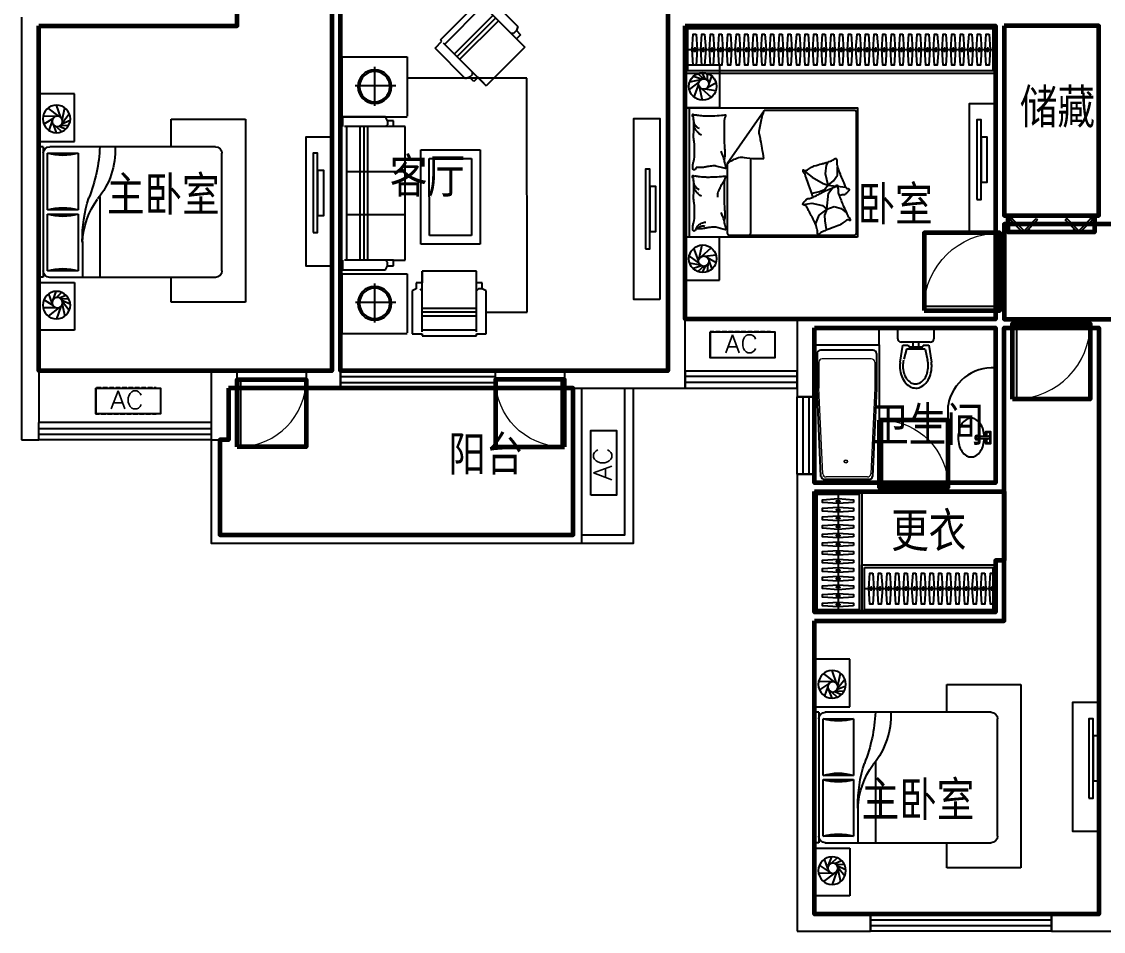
# Model space of a CAD drawing. Extents: x 4718159 to 4750259, y -1162956 to -1143856.
# Drawn here: x 4718159 to 4730712, y -1162956 to -1152406 of the extents above; entities that cross this region are included whole.
import ezdxf

# ---------------------------------------------------------------- set-up
doc = ezdxf.new("R2010")
doc.units = 0
doc.header["$MEASUREMENT"] = 0
doc.linetypes.add('DASH', pattern=[0.35, 0.25, -0.1])
doc.layers.get('0').update_dxf_attribs({"linetype": 'CONTINUOUS'})
for name, color, linetype in [('0-栏杆', 165, 'CONTINUOUS'), ('BALCONY', 153, 'CONTINUOUS'), ('BATH', 8, 'CONTINUOUS'), ('F', 8, 'CONTINUOUS'), ('FUR', 8, 'CONTINUOUS'), ('K_EQUIPMENT', 89, 'CONTINUOUS'), ('text', 75, 'CONTINUOUS'), ('TOTHER', 145, 'CONTINUOUS'), ('WALL', 2, 'CONTINUOUS'), ('wc', 8, 'CONTINUOUS'), ('WINDOW', 4, 'CONTINUOUS'), ('家具', 8, 'CONTINUOUS')]:
    doc.layers.add(name, color=color, linetype=linetype)
doc.layers.add('area', color=6, linetype='CONTINUOUS', plot=False)
for name, color, linetype, lineweight in [('GT_储藏间', 50, 'CONTINUOUS', 60), ('GT_卧室', 1, 'CONTINUOUS', 60), ('GT_卫生间', 5, 'CONTINUOUS', 60), ('GT_客厅', 2, 'CONTINUOUS', 60), ('GT_衣帽间', 85, 'CONTINUOUS', 60), ('GT_过道', 30, 'CONTINUOUS', 60), ('GT_门', 245, 'CONTINUOUS', 60), ('GT_阳台', 6, 'CONTINUOUS', 60)]:
    doc.layers.add(name, color=color, linetype=linetype, lineweight=lineweight)
doc.layers.get('area').off()
doc.styles.add('HZ', font='txt', dxfattribs={"bigfont": 'hztxt'})
doc.styles.add('黑体', font='simhei.ttf')

# ---------------------------------------------------------------- blocks, each defined once
blk = doc.blocks.new('A$C451C0F04')
at = {"layer": 'F'}
for p, q in [((462, 3942, 0), (108, 3588, 0)), ((542, 3862, 0), (462, 3942, 0)), ((526, 3846, 0), (124, 3444, 0)), ((956, 3384, 0), (510, 3830, 0)), ((558, 3878, 0), (542, 3862, 0)), ((1004, 3432, 0), (558, 3878, 0)), ((333, 3653, 0), (779, 3207, 0)), ((365, 3685, 0), (811, 3239, 0)), ((397, 3717, 0), (843, 3271, 0)), ((124, 3540, 0), (75, 3492, 0)), ((108, 3588, 0), (124, 3540, 0)), ((124, 3540, 0), (156, 3508, 0)), ((124, 3444, 0), (27, 3347, 0)), ((75, 3492, 0), (124, 3444, 0)), ((156, 3508, 0), (188, 3508, 0)), ((972, 3400, 0), (473, 2901, 0)), ((988, 3416, 0), (1004, 3432, 0)), ((1068, 3335, 0), (988, 3416, 0)), ((27, 3347, 0), (473, 2901, 0)), ((714, 2982, 0), (1068, 3335, 0)), ((2145, 3234, 0), (1391, 3234, 0)), ((1391, 3234, 0), (1391, 2546, 0)), ((2145, 2535, 0), (2145, 3234, 0)), ((634, 3030, 0), (634, 3062, 0)), ((666, 2998, 0), (634, 3030, 0)), ((1768, 2669, 0), (1768, 3121, 0)), ((0, 273, 0), (1, 2989, 0)), ((1, 2989, 0), (1391, 2988, 0)), ((473, 2901, 0), (569, 2998, 0)), ((569, 2998, 0), (618, 2949, 0)), ((618, 2949, 0), (666, 2998, 0)), ((666, 2998, 0), (714, 2982, 0)), ((1522, 2900, 0), (1993, 2900, 0)), ((1391, 2535, 0), (2145, 2535, 0)), ((1619, 2494, 0), (1642, 2540, 0)), ((1642, 2540, 0), (2142, 2539, 0)), ((2142, 2539, 0), (2142, 2426, 0)), ((1414, 2426, 0), (1551, 2426, 0)), ((1414, 879, 0), (1414, 2426, 0)), ((1551, 2494, 0), (1619, 2494, 0)), ((1551, 2426, 0), (1551, 2494, 0)), ((1551, 2426, 0), (1642, 2426, 0)), ((1619, 2494, 0), (1619, 2449, 0)), ((1619, 2449, 0), (1642, 2426, 0)), ((1642, 2426, 0), (2120, 2426, 0)), ((1846, 879, 0), (1847, 2426, 0)), ((1892, 879, 0), (1892, 2426, 0)), ((1937, 879, 0), (1938, 2426, 0)), ((2097, 2426, 0), (2097, 879, 0)), ((2142, 2426, 0), (2165, 2426, 0)), ((2165, 2426, 0), (2165, 879, 0)), ((546, 2157, 0), (545, 1064, 0)), ((1234, 2157, 0), (546, 2157, 0)), ((1233, 1064, 0), (1234, 2157, 0)), ((1134, 2057, 0), (646, 2057, 0)), ((646, 2057, 0), (646, 1164, 0)), ((1133, 1164, 0), (1134, 2057, 0)), ((1414, 1903, 0), (2097, 1902, 0)), ((1414, 1402, 0), (2097, 1402, 0)), ((646, 1164, 0), (1133, 1164, 0)), ((545, 1064, 0), (1233, 1064, 0)), ((1551, 879, 0), (1414, 879, 0)), ((1551, 811, 0), (1551, 879, 0)), ((1551, 879, 0), (1642, 879, 0)), ((1619, 856, 0), (1642, 879, 0)), ((1642, 879, 0), (2119, 879, 0)), ((1619, 811, 0), (1551, 811, 0)), ((1619, 811, 0), (1619, 856, 0)), ((1642, 765, 0), (1619, 811, 0)), ((2142, 765, 0), (1642, 765, 0)), ((2142, 879, 0), (2142, 765, 0)), ((2165, 879, 0), (2142, 879, 0)), ((588, 751, 0), (1218, 751, 0)), ((588, 614, 0), (588, 751, 0)), ((1218, 751, 0), (1218, 614, 0)), ((1218, 46, 0), (1218, 751, 0)), ((2144, 721, 0), (1391, 721, 0)), ((1391, 721, 0), (1391, 33, 0)), ((2144, 23, 0), (2144, 721, 0)), ((474, 523, 0), (519, 546, 0)), ((474, 23, 0), (474, 523, 0)), ((519, 614, 0), (588, 614, 0)), ((519, 546, 0), (519, 614, 0)), ((519, 546, 0), (565, 546, 0)), ((565, 546, 0), (588, 523, 0)), ((587, 46, 0), (588, 614, 0)), ((1218, 614, 0), (1286, 614, 0)), ((1243, 546, 0), (1220, 523, 0)), ((1286, 614, 0), (1286, 546, 0)), ((1286, 546, 0), (1332, 523, 0)), ((1332, 523, 0), (1332, 23, 0)), ((1767, 156, 0), (1768, 608, 0)), ((1521, 388, 0), (1992, 388, 0)), ((474, 273, 0), (0, 273, 0)), ((588, 319, 0), (1218, 319, 0)), ((588, 273, 0), (1218, 273, 0)), ((588, 228, 0), (1218, 228, 0)), ((587, 23, 0), (474, 23, 0)), ((587, 0, 0), (587, 23, 0)), ((1218, 0, 0), (587, 0, 0)), ((1218, 68, 0), (587, 68, 0)), ((1218, 23, 0), (1218, 0, 0)), ((1332, 23, 0), (1218, 23, 0)), ((1391, 23, 0), (2144, 23, 0))]:
    blk.add_line(p, q, dxfattribs=at)
for centre, radius in [((1768, 2890, 0), 196), ((1768, 2890, 0), 176), ((1768, 377, 0), 196), ((1768, 377, 0), 176)]:
    blk.add_circle(centre, radius, dxfattribs=at)
blk = doc.blocks.new('*U35')
blk.add_line((-970, -275), (520, -275))
for points in [[(-1000, 0), (550, 0), (550, -550), (-1000, -550)], [(-970, -30), (520, -30), (520, -520), (-970, -520)]]:
    blk.add_lwpolyline(points, close=True)
at = {"elevation": 0}
for points in [[(-874, -95), (-862, -275), (-874, -455), (-906, -455), (-918, -275), (-906, -95)], [(-774, -95), (-762, -275), (-774, -455), (-806, -455), (-818, -275), (-806, -95)], [(-674, -95), (-662, -275), (-674, -455), (-706, -455), (-718, -275), (-706, -95)], [(-574, -95), (-562, -275), (-574, -455), (-606, -455), (-618, -275), (-606, -95)], [(-474, -95), (-462, -275), (-474, -455), (-506, -455), (-518, -275), (-506, -95)], [(-374, -95), (-362, -275), (-374, -455), (-406, -455), (-418, -275), (-406, -95)], [(-274, -95), (-262, -275), (-274, -455), (-306, -455), (-318, -275), (-306, -95)], [(-174, -95), (-162, -275), (-174, -455), (-206, -455), (-218, -275), (-206, -95)], [(-74, -95), (-62, -275), (-74, -455), (-106, -455), (-118, -275), (-106, -95)], [(26, -95), (38, -275), (26, -455), (-6, -455), (-18, -275), (-6, -95)], [(126, -95), (138, -275), (126, -455), (94, -455), (82, -275), (94, -95)], [(226, -95), (238, -275), (226, -455), (194, -455), (182, -275), (194, -95)], [(326, -95), (338, -275), (326, -455), (294, -455), (282, -275), (294, -95)], [(426, -95), (438, -275), (426, -455), (394, -455), (382, -275), (394, -95)], [(526, -95), (538, -275), (526, -455), (494, -455), (482, -275), (494, -95)]]:
    blk.add_lwpolyline(points, close=True, dxfattribs=at)
at = {"ltscale": 15, "elevation": 0}
for points in [[(-894, -255), (-886, -255), (-886, -295), (-894, -295)], [(-794, -255), (-786, -255), (-786, -295), (-794, -295)], [(-694, -255), (-686, -255), (-686, -295), (-694, -295)], [(-594, -255), (-586, -255), (-586, -295), (-594, -295)], [(-494, -255), (-486, -255), (-486, -295), (-494, -295)], [(-394, -255), (-386, -255), (-386, -295), (-394, -295)], [(-294, -255), (-286, -255), (-286, -295), (-294, -295)], [(-194, -255), (-186, -255), (-186, -295), (-194, -295)], [(-94, -255), (-86, -255), (-86, -295), (-94, -295)], [(6, -255), (14, -255), (14, -295), (6, -295)], [(106, -255), (114, -255), (114, -295), (106, -295)], [(206, -255), (214, -255), (214, -295), (206, -295)], [(306, -255), (314, -255), (314, -295), (306, -295)], [(406, -255), (414, -255), (414, -295), (406, -295)], [(506, -255), (514, -255), (514, -295), (506, -295)]]:
    blk.add_lwpolyline(points, close=True, dxfattribs=at)
blk = doc.blocks.new('*U29')
blk.add_line((-970, -275), (370, -275))
for points in [[(-1000, 0), (400, 0), (400, -550), (-1000, -550)], [(-970, -30), (370, -30), (370, -520), (-970, -520)]]:
    blk.add_lwpolyline(points, close=True)
at = {"elevation": 0}
for points in [[(-874, -95), (-862, -275), (-874, -455), (-906, -455), (-918, -275), (-906, -95)], [(-774, -95), (-762, -275), (-774, -455), (-806, -455), (-818, -275), (-806, -95)], [(-674, -95), (-662, -275), (-674, -455), (-706, -455), (-718, -275), (-706, -95)], [(-574, -95), (-562, -275), (-574, -455), (-606, -455), (-618, -275), (-606, -95)], [(-474, -95), (-462, -275), (-474, -455), (-506, -455), (-518, -275), (-506, -95)], [(-374, -95), (-362, -275), (-374, -455), (-406, -455), (-418, -275), (-406, -95)], [(-274, -95), (-262, -275), (-274, -455), (-306, -455), (-318, -275), (-306, -95)], [(-174, -95), (-162, -275), (-174, -455), (-206, -455), (-218, -275), (-206, -95)], [(-74, -95), (-62, -275), (-74, -455), (-106, -455), (-118, -275), (-106, -95)], [(26, -95), (38, -275), (26, -455), (-6, -455), (-18, -275), (-6, -95)], [(126, -95), (138, -275), (126, -455), (94, -455), (82, -275), (94, -95)], [(226, -95), (238, -275), (226, -455), (194, -455), (182, -275), (194, -95)], [(326, -95), (338, -275), (326, -455), (294, -455), (282, -275), (294, -95)]]:
    blk.add_lwpolyline(points, close=True, dxfattribs=at)
at = {"ltscale": 15, "elevation": 0}
for points in [[(-894, -255), (-886, -255), (-886, -295), (-894, -295)], [(-794, -255), (-786, -255), (-786, -295), (-794, -295)], [(-694, -255), (-686, -255), (-686, -295), (-694, -295)], [(-594, -255), (-586, -255), (-586, -295), (-594, -295)], [(-494, -255), (-486, -255), (-486, -295), (-494, -295)], [(-394, -255), (-386, -255), (-386, -295), (-394, -295)], [(-294, -255), (-286, -255), (-286, -295), (-294, -295)], [(-194, -255), (-186, -255), (-186, -295), (-194, -295)], [(-94, -255), (-86, -255), (-86, -295), (-94, -295)], [(6, -255), (14, -255), (14, -295), (6, -295)], [(106, -255), (114, -255), (114, -295), (106, -295)], [(206, -255), (214, -255), (214, -295), (206, -295)], [(306, -255), (314, -255), (314, -295), (306, -295)]]:
    blk.add_lwpolyline(points, close=True, dxfattribs=at)
blk = doc.blocks.new('A$C0A1D271E')
at = {"layer": '家具', "color": 252}
for p, q in [((56, 202), (27, 398)), ((389, 400), (359, 202)), ((100, 250), (71, 377)), ((316, 250), (348, 364)), ((0, 0), (0, 128)), ((40, 168), (378, 168)), ((123, 202), (56, 202)), ((100, 250), (316, 250)), ((128, 220), (123, 202)), ((290, 220), (128, 220)), ((175, 168), (175, 220)), ((242, 168), (242, 220)), ((297, 202), (290, 220)), ((359, 202), (297, 202)), ((418, 128), (418, 0)), ((418, 0), (0, 0))]:
    blk.add_line(p, q, dxfattribs=at)
for centre, radius, start, end in [((241, 507), 201, 119.5446, 143.8717), ((241, 497), 164, 120.5452, 144.9339), ((208, 565), 135, 89.7075, 119.5446), ((211, 547), 105, 90, 120.5452), ((208, 565), 135, 59.8705, 89.7075), ((211, 547), 105, 59.4548, 90), ((181, 497), 164, 35.0661, 59.4548), ((175, 508), 201, 35.5434, 59.8705), ((375, 444), 352, 163.0538, 179.7075), ((293, 469), 266, 143.8717, 163.0538), ((362, 443), 298, 163.7883, 180), ((287, 464), 221, 144.9339, 163.7883), ((134, 464), 221, 16.2117, 35.0661), ((123, 470), 266, 16.3613, 35.5434), ((60, 443), 298, 0, 16.2117), ((40, 446), 352, 359.7075, 16.3613), ((375, 444), 352, 179.7075, 187.4876), ((362, 443), 298, 180, 192.7964), ((60, 443), 298, 347.2036, 0), ((40, 446), 352, 352.2311, 359.7075), ((40, 128), 40, 90, 180), ((378, 128), 40, 0, 90)]:
    blk.add_arc(centre, radius, start, end, dxfattribs=at)
blk = doc.blocks.new('A$C6BB233E2')
at = {"layer": 'TOTHER', "color": 252}
blk.add_lwpolyline([(237, 323), (295, 323), (295, 378), (154, 378), (154, 323), (213, 323)], dxfattribs=at)
blk.add_lwpolyline([(237, 304, -0.059092), (314, 292, -0.080492), (384, 259, -0.107066), (434, 207, -0.138385), (450, 152, -0.138385), (434, 97, -0.107066), (384, 45, -0.080492), (314, 12, -0.068315), (225, 0, -0.068315), (136, 12, -0.080492), (66, 45, -0.107066), (15, 97, -0.138385), (0, 152, -0.138385), (15, 207, -0.107066), (66, 259, -0.080492), (136, 292, -0.059092), (213, 304, -0.059092)], format="xyb", dxfattribs=at)
blk.add_lwpolyline([(237, 356), (237, 265, -0.075451), (236, 259, -0.085787), (234, 254, -0.106069), (229, 250, -0.126813), (225, 249, -0.126813), (220, 250, -0.106069), (216, 254, -0.085787), (214, 259, -0.075451), (213, 265), (213, 356, -0.075451), (214, 363, -0.085787), (216, 368, -0.106069), (220, 371, -0.126813), (225, 373, -0.126813), (229, 371, -0.106069), (234, 368, -0.085787), (236, 363, -0.075451)], format="xyb", close=True, dxfattribs=at)
for centre, radius in [((187, 351), 21.7), ((263, 351), 21.7), ((225, 220), 23.7), ((225, 220), 16)]:
    blk.add_circle(centre, radius, dxfattribs=at)
blk = doc.blocks.new('A$C79890BC7')
at = {"color": 252}
for points in [[(2140, 718159), (2091, 718159), (2091, 719080), (2140, 719080)], [(2091, 718359), (2018, 718359), (2018, 718880), (2091, 718880)]]:
    blk.add_lwpolyline(points, close=True, dxfattribs=at)
blk = doc.blocks.new('A$C6AB5504A')
at = {"layer": 'F'}
for p, q in [((1985, 2744), (2397, 2744)), ((1985, 2191), (1985, 2744)), ((2397, 2744), (2397, 2191)), ((2124, 2411), (2044, 2511)), ((2126, 2439), (2095, 2579)), ((2142, 2467), (2193, 2612)), ((2163, 2480), (2291, 2578)), ((862, 2449), (0, 2449)), ((0, 2449), (0, 325)), ((862, 2129), (862, 2449)), ((2130, 2396), (2033, 2436)), ((2233, 2390), (2196, 2292)), ((2198, 2481), (2349, 2484)), ((2232, 2458), (2340, 2390)), ((2243, 2428), (2281, 2319)), ((2143, 2379), (2052, 2375)), ((2159, 2368), (2084, 2334)), ((2198, 2365), (2133, 2304)), ((2397, 2191), (1985, 2191)), ((273, 690), (273, 2053)), ((348, 2129), (2271, 2129)), ((2296, 2053), (1943, 2053)), ((1943, 2053), (1943, 1397)), ((2296, 1397), (2296, 2053)), ((2346, 2129), (2397, 2129)), ((2346, 2129), (2346, 615)), ((2397, 2129), (2397, 615)), ((1690, 1549), (1690, 615)), ((1943, 1397), (2296, 1397)), ((2296, 1347), (1943, 1347)), ((1943, 1347), (1943, 690)), ((2296, 690), (2296, 1347)), ((1892, 1031), (1892, 615)), ((1943, 690), (2296, 690)), ((2271, 615), (348, 615)), ((862, 325), (862, 615)), ((2397, 553), (1985, 553)), ((1985, 553), (1985, 0)), ((2346, 615), (2397, 615)), ((2397, 0), (2397, 553)), ((2159, 375), (2084, 409)), ((2198, 378), (2133, 440)), ((2233, 354), (2196, 452)), ((2243, 316), (2281, 425)), ((0, 325), (862, 325)), ((2130, 348), (2033, 307)), ((2124, 333), (2044, 232)), ((2143, 365), (2052, 368)), ((2126, 305), (2095, 165)), ((2142, 276), (2193, 132)), ((2163, 264), (2291, 166)), ((2198, 262), (2349, 259)), ((2232, 286), (2340, 354)), ((1985, 0), (2397, 0))]:
    blk.add_line(p, q, dxfattribs=at)
for centre, radius in [((2192, 2452), 160), ((2183, 2423), 60), ((2192, 292), 160), ((2183, 320), 60)]:
    blk.add_circle(centre, radius, dxfattribs=at)
for centre, radius, start, end in [((348, 2053), 75.7, 90, 180), ((2403, 2091), 892, 177.5673, 219.5461), ((3545, 2214), 1857, 182.616, 201.4069), ((2119, 2659), 631, 253.7398, 286.2602), ((2271, 2053), 75.7, 0, 90), ((965, 977), 928, 2.5398, 36.0403), ((309, 1052), 1584, 359.2582, 17.8034), ((2119, 791), 631, 73.7398, 106.2602), ((2119, 1952), 631, 253.7398, 286.2602), ((348, 690), 75.7, 180, 270), ((2119, 85), 631, 73.7398, 106.2602), ((2271, 690), 75.7, 270, 0)]:
    blk.add_arc(centre, radius, start, end, dxfattribs=at)
blk = doc.blocks.new('66666')
at = {"layer": 'FUR'}
for p, q in [((-313037, -721735), (-313037, -721235)), ((-313037, -721235), (-312637, -721235)), ((-312637, -721235), (-312637, -721735)), ((-312859, -721411), (-312985, -721436)), ((-312845, -721403), (-312945, -721372)), ((-312824, -721398), (-312892, -721337)), ((-312805, -721400), (-312840, -721326)), ((-312773, -721423), (-312783, -721334)), ((-312762, -721465), (-312727, -721366)), ((-312875, -721433), (-312989, -721521)), ((-312881, -721465), (-312935, -721609)), ((-312874, -721488), (-312838, -721646)), ((-312847, -721512), (-312734, -721612)), ((-312807, -721516), (-312680, -721533)), ((-312779, -721500), (-312679, -721441)), ((-312637, -721735), (-313037, -721735)), ((-312985, -723235), (-312985, -721735)), ((-312548, -722382), (-312121, -721764)), ((-311069, -721764), (-312121, -721764)), ((-311049, -723190), (-311049, -721784)), ((-312548, -722382), (-312548, -723190)), ((-312276, -723190), (-312276, -722320)), ((-311410, -722501), (-311397, -722399)), ((-311397, -722399), (-311377, -722363)), ((-311268, -722515), (-311268, -722422)), ((-311669, -722458), (-311565, -722537)), ((-311565, -722537), (-311434, -722612)), ((-311379, -722630), (-311410, -722501)), ((-311316, -722581), (-311268, -722515)), ((-311434, -722612), (-311379, -722630)), ((-311379, -722630), (-311420, -722687)), ((-311379, -722630), (-311316, -722581)), ((-311379, -722630), (-311285, -722642)), ((-311373, -722725), (-311337, -722676)), ((-311337, -722676), (-311328, -722663)), ((-311270, -722644), (-311175, -722655)), ((-311478, -722707), (-311567, -722727)), ((-311420, -722687), (-311478, -722707)), ((-311392, -722911), (-311373, -722725)), ((-311669, -722854), (-311566, -722841)), ((-311566, -722841), (-311443, -722866)), ((-311392, -722911), (-311485, -722980)), ((-311443, -722866), (-311392, -722911)), ((-311392, -722911), (-311419, -722978)), ((-311392, -722911), (-311309, -722880)), ((-311309, -722880), (-311227, -722901)), ((-311227, -722901), (-311164, -722954)), ((-311485, -722980), (-311523, -723075)), ((-311419, -722978), (-311416, -723047)), ((-311416, -723047), (-311399, -723145)), ((-311523, -723075), (-311519, -723099)), ((-311399, -723145), (-311392, -723148)), ((-312638, -723235), (-313037, -723235)), ((-312637, -723235), (-313037, -723235)), ((-313037, -723235), (-313037, -723735)), ((-312637, -723735), (-312637, -723235)), ((-312528, -723210), (-311069, -723210)), ((-312881, -723505), (-312935, -723362)), ((-312874, -723483), (-312838, -723325)), ((-312847, -723459), (-312734, -723359)), ((-312875, -723537), (-312989, -723450)), ((-312859, -723560), (-312985, -723535)), ((-312807, -723455), (-312680, -723438)), ((-312773, -723548), (-312783, -723637)), ((-312779, -723471), (-312679, -723530)), ((-312762, -723506), (-312727, -723605)), ((-312845, -723568), (-312945, -723599)), ((-312824, -723573), (-312892, -723634)), ((-312805, -723570), (-312840, -723645)), ((-313037, -723735), (-312637, -723735))]:
    blk.add_line(p, q, dxfattribs=at)
blk.add_lwpolyline([(-311037, -723235), (-313037, -723235), (-313037, -721735), (-311037, -721735)], close=True, dxfattribs=at)
for points in [[(-312125, -722321, 0.007867), (-312143, -722204, 0.009508), (-312161, -722107, 0.006616), (-312175, -722042, -0.023828), (-312179, -722024, -0.080713), (-312178, -722005, -0.009591), (-312146, -721853, -0.013133), (-312138, -721819, -0.007859), (-312121, -721764)], [(-312910, -722425, -0.263368), (-312929, -722453, -0.494818), (-312948, -722444, -0.049225), (-312949, -722426, -0.036831), (-312948, -722403, -0.031893), (-312940, -722365, 0.035782), (-312933, -722331, 0.032941), (-312927, -722241, 0.026564), (-312933, -722130, 0.017905), (-312938, -722092, -0.033397), (-312940, -722072, -0.03204), (-312939, -722035, 0.018442), (-312936, -721971, 0.010837), (-312937, -721906, 0.014624), (-312940, -721858, 0.111249), (-312947, -721836, -0.153708), (-312951, -721819, -0.076444), (-312950, -721811, -0.215512), (-312948, -721809, -0.585858), (-312945, -721812, 0.363489), (-312942, -721817, 0.191716), (-312931, -721817, -0.129675), (-312914, -721815, -0.01735), (-312897, -721818, 0.019326), (-312882, -721821, 0.018818), (-312814, -721827, 0.021828), (-312754, -721828, 0.006204), (-312721, -721827, 0.001963), (-312614, -721821, 0.028341), (-312578, -721816, -0.117014), (-312569, -721817, -0.36606), (-312568, -721818, -0.03973), (-312570, -721832, -0.048309), (-312576, -721846, 0.062981), (-312580, -721856, 0.04058), (-312583, -721880, 0.014345), (-312585, -721946, 0.005484), (-312585, -722072, 0.007153), (-312582, -722168, 0.008762), (-312579, -722211, -0.008153), (-312576, -722256, -0.06251), (-312581, -722313, 0.078669), (-312583, -722359, 0.047825), (-312578, -722381, -0.034494), (-312570, -722412, -0.023571), (-312567, -722437, -0.510228), (-312569, -722438), (-312599, -722431), (-312681, -722410, 0.073041), (-312701, -722408, 0.023305), (-312762, -722414, 0.018299), (-312785, -722418, -0.01097), (-312823, -722425, -0.042281), (-312857, -722428, -0.027201), (-312910, -722425)], [(-312942, -721869, 0.088153), (-312938, -721904, 0.088153), (-312923, -721935, 0.077547), (-312902, -721957, 0.077547), (-312874, -721971)], [(-312936, -721951, 0.027842), (-312926, -721975, 0.048685), (-312918, -721988, 0.023666), (-312893, -722016, 0.031223), (-312873, -722035, 0.046801), (-312865, -722040, 0.023191), (-312848, -722048)], [(-312583, -722335, 0.009729), (-312592, -722308, 0.009729), (-312602, -722281, 0.007971), (-312611, -722259, 0.007971), (-312621, -722237)], [(-312548, -722382, -0.085272), (-312438, -722319, -0.124044), (-312351, -722309), (-312255, -722323), (-312125, -722321)], [(-311556, -722772, 0.025626), (-311559, -722760, 0.0108), (-311601, -722631, 0.00456), (-311632, -722543, 0.01125), (-311646, -722508, 0.069394), (-311657, -722489, -0.079756), (-311666, -722473, -0.106399), (-311669, -722458, -0.328642), (-311665, -722454, -0.299547), (-311659, -722456, 0.189917), (-311650, -722462, 0.033518), (-311640, -722463, 0.075627), (-311635, -722462, 0.053489), (-311627, -722459, 0.017838), (-311605, -722447, 0.038394), (-311581, -722430, -0.059529), (-311565, -722420, -0.035943), (-311539, -722409, -0.011245), (-311452, -722384, -0.006203), (-311413, -722373, 0.010783), (-311390, -722367, 0.019485), (-311377, -722363, 0.005062), (-311326, -722343, 0.101392), (-311301, -722326, -0.223768), (-311288, -722321, -0.25558), (-311283, -722325, -0.081563), (-311278, -722340, -0.071805), (-311278, -722357, 0.069985), (-311278, -722375, 0.03546), (-311265, -722434, 0.029432), (-311240, -722503, 0.001554), (-311226, -722537, -0.00152), (-311211, -722571, -0.004735), (-311196, -722606, 0.00382), (-311178, -722650, 0.296001), (-311146, -722672, -0.649774), (-311137, -722693, -0.02319), (-311142, -722698, 0.0288), (-311145, -722701, 0.005727), (-311151, -722708, -0.004358), (-311159, -722717, -0.027528), (-311176, -722734, -0.046214), (-311187, -722742, -0.194121), (-311204, -722745, 0.133719), (-311228, -722746, 0.005779), (-311250, -722754, 0.008882)], [(-312910, -723134, -0.263368), (-312929, -723162, -0.494818), (-312948, -723153, -0.049225), (-312949, -723136, -0.036831), (-312948, -723112, -0.031893), (-312940, -723074, 0.035782), (-312933, -723040, 0.032941), (-312927, -722950, 0.026564), (-312933, -722839, 0.017905), (-312938, -722802, -0.033397), (-312940, -722781, -0.03204), (-312939, -722744, 0.018442), (-312936, -722680, 0.010837), (-312937, -722615, 0.014624), (-312940, -722567, 0.111249), (-312947, -722545, -0.153708), (-312951, -722528, -0.076444), (-312950, -722520, -0.215512), (-312948, -722519, -0.585858), (-312945, -722521, 0.363489), (-312942, -722526, 0.191716), (-312931, -722526, -0.129675), (-312914, -722524, -0.01735), (-312897, -722527, 0.019326), (-312882, -722530, 0.018818), (-312814, -722536, 0.021828), (-312754, -722537, 0.006204), (-312721, -722536, 0.001963), (-312614, -722530, 0.028341), (-312578, -722526, -0.117014), (-312569, -722526, -0.36606), (-312568, -722527, -0.03973), (-312570, -722541, -0.048309), (-312576, -722555, 0.062981), (-312580, -722565, 0.04058), (-312583, -722589, 0.014345), (-312585, -722656, 0.005484), (-312585, -722781, 0.007153), (-312582, -722877, 0.008762), (-312579, -722920, -0.008153), (-312576, -722965, -0.06251), (-312581, -723023, 0.078669), (-312583, -723068, 0.047825), (-312578, -723091, -0.034494), (-312570, -723121, -0.023571), (-312567, -723147, -0.510228), (-312569, -723148), (-312599, -723140), (-312681, -723119, 0.073041), (-312701, -723118, 0.023305), (-312762, -723123, 0.018299), (-312785, -723127, -0.01097), (-312823, -723135, -0.042281), (-312857, -723138, -0.027201), (-312910, -723135)], [(-312942, -722579, 0.088153), (-312938, -722613, 0.088153), (-312923, -722644, 0.077547), (-312902, -722666, 0.077547), (-312874, -722680)], [(-312936, -722661, 0.027842), (-312926, -722684, 0.048685), (-312918, -722697, 0.023666), (-312893, -722725, 0.031223), (-312873, -722744, 0.046801), (-312865, -722749, 0.023191), (-312848, -722757)], [(-312582, -722575, 0.016108), (-312608, -722614, 0.024599), (-312623, -722641, 0.009477), (-312646, -722690, 0.015937), (-312659, -722719, 0.072521), (-312662, -722736, 0.033339), (-312662, -722772)], [(-312583, -723044, 0.009729), (-312592, -723017, 0.009729), (-312602, -722990, 0.007971), (-312611, -722968, 0.007971), (-312621, -722947)], [(-312910, -723135, -0.077379), (-312885, -723100, -0.077379), (-312850, -723074, -0.047525), (-312825, -723064, -0.047525), (-312799, -723059)], [(-312894, -723136, -0.05369), (-312881, -723122, -0.070312), (-312869, -723114, -0.015448), (-312860, -723110, -0.013244), (-312850, -723106, -0.082127), (-312832, -723103, -0.064164), (-312809, -723106)]]:
    blk.add_lwpolyline(points, format="xyb", dxfattribs=at)
blk.add_lwpolyline([(-311454, -723177, 0.101392), (-311478, -723196, -0.223768), (-311491, -723202, -0.25558), (-311496, -723199, -0.081563), (-311502, -723184, -0.071805), (-311503, -723167, 0.069985), (-311505, -723149, 0.03546), (-311522, -723091, 0.029432), (-311552, -723024, 0.001554), (-311569, -722992, -0.00152), (-311586, -722959, -0.004735), (-311604, -722925, 0.00382), (-311625, -722883, 0.296001), (-311659, -722863, -0.649774), (-311669, -722843, -0.02319), (-311665, -722838, 0.0288), (-311662, -722834, 0.005727), (-311657, -722827, -0.004358), (-311650, -722818, -0.027528), (-311634, -722799, -0.046214), (-311623, -722790, -0.194121), (-311607, -722786, 0.133719), (-311583, -722783, 0.011505), (-311541, -722764, 0.008882), (-311487, -722738, 0.012426), (-311419, -722701, -0.033612), (-311393, -722688), (-311336, -722665), (-311293, -722647, 0.224341), (-311280, -722633, -0.722772), (-311271, -722633, -0.103513), (-311270, -722636, 0.053465), (-311270, -722644, 0.030109), (-311265, -722667, -0.031436), (-311261, -722689, -0.05324), (-311261, -722704, 0.05518), (-311260, -722719, 0.056271), (-311254, -722744, 0.0108), (-311202, -722870, 0.00456), (-311164, -722954, 0.01125), (-311148, -722988, 0.069394), (-311135, -723006, -0.079756), (-311125, -723022, -0.106399), (-311121, -723037, -0.328642), (-311125, -723041, -0.299547), (-311131, -723039, 0.189917), (-311140, -723034, 0.033518), (-311151, -723034, 0.075627), (-311155, -723035, 0.053489), (-311163, -723038, 0.017838), (-311184, -723052, 0.038394), (-311207, -723071, -0.059529), (-311222, -723083, -0.035943), (-311247, -723095, -0.011245), (-311331, -723127, -0.006203), (-311370, -723141, 0.010783), (-311392, -723148, 0.019485), (-311405, -723154, 0.005062)], format="xyb", close=True, dxfattribs=at)
for centre, radius in [((-312833, -721486), 160), ((-312822, -721458), 60), ((-312833, -723485), 160), ((-312822, -723513), 60)]:
    blk.add_circle(centre, radius, dxfattribs=at)
for centre, start, end in [((-311069, -721784), 0, 90), ((-312528, -723190), 180, 270), ((-312296, -723190), 270, 0), ((-311069, -723190), 270, 0)]:
    blk.add_arc(centre, 20, start, end, dxfattribs=at)
at = {"layer": 'FUR', "oblique": -180, "text_generation_flag": 4, "width": 0.8, "flags": 9}
for tag, p in [('XSIZE', (-312833, -721486)), ('YSIZE', (-312833, -721486)), ('XSIZE', (-312833, -723485)), ('YSIZE', (-312833, -723485))]:
    blk.add_attdef(tag, p, '', height=0.5, rotation=180, dxfattribs=at)
blk = doc.blocks.new('*U32')
blk.add_line((-970, -275), (2570, -275))
for points in [[(-1000, 0), (2600, 0), (2600, -550), (-1000, -550)], [(-970, -30), (2570, -30), (2570, -520), (-970, -520)]]:
    blk.add_lwpolyline(points, close=True)
at = {"elevation": 0}
for points in [[(-874, -95), (-862, -275), (-874, -455), (-906, -455), (-918, -275), (-906, -95)], [(-774, -95), (-762, -275), (-774, -455), (-806, -455), (-818, -275), (-806, -95)], [(-674, -95), (-662, -275), (-674, -455), (-706, -455), (-718, -275), (-706, -95)], [(-574, -95), (-562, -275), (-574, -455), (-606, -455), (-618, -275), (-606, -95)], [(-474, -95), (-462, -275), (-474, -455), (-506, -455), (-518, -275), (-506, -95)], [(-374, -95), (-362, -275), (-374, -455), (-406, -455), (-418, -275), (-406, -95)], [(-274, -95), (-262, -275), (-274, -455), (-306, -455), (-318, -275), (-306, -95)], [(-174, -95), (-162, -275), (-174, -455), (-206, -455), (-218, -275), (-206, -95)], [(-74, -95), (-62, -275), (-74, -455), (-106, -455), (-118, -275), (-106, -95)], [(26, -95), (38, -275), (26, -455), (-6, -455), (-18, -275), (-6, -95)], [(126, -95), (138, -275), (126, -455), (94, -455), (82, -275), (94, -95)], [(226, -95), (238, -275), (226, -455), (194, -455), (182, -275), (194, -95)], [(326, -95), (338, -275), (326, -455), (294, -455), (282, -275), (294, -95)], [(426, -95), (438, -275), (426, -455), (394, -455), (382, -275), (394, -95)], [(526, -95), (538, -275), (526, -455), (494, -455), (482, -275), (494, -95)], [(626, -95), (638, -275), (626, -455), (594, -455), (582, -275), (594, -95)], [(726, -95), (738, -275), (726, -455), (694, -455), (682, -275), (694, -95)], [(826, -95), (838, -275), (826, -455), (794, -455), (782, -275), (794, -95)], [(926, -95), (938, -275), (926, -455), (894, -455), (882, -275), (894, -95)], [(1026, -95), (1038, -275), (1026, -455), (994, -455), (982, -275), (994, -95)], [(1126, -95), (1138, -275), (1126, -455), (1094, -455), (1082, -275), (1094, -95)], [(1226, -95), (1238, -275), (1226, -455), (1194, -455), (1182, -275), (1194, -95)], [(1326, -95), (1338, -275), (1326, -455), (1294, -455), (1282, -275), (1294, -95)], [(1426, -95), (1438, -275), (1426, -455), (1394, -455), (1382, -275), (1394, -95)], [(1526, -95), (1538, -275), (1526, -455), (1494, -455), (1482, -275), (1494, -95)], [(1626, -95), (1638, -275), (1626, -455), (1594, -455), (1582, -275), (1594, -95)], [(1726, -95), (1738, -275), (1726, -455), (1694, -455), (1682, -275), (1694, -95)], [(1826, -95), (1838, -275), (1826, -455), (1794, -455), (1782, -275), (1794, -95)], [(1926, -95), (1938, -275), (1926, -455), (1894, -455), (1882, -275), (1894, -95)], [(2026, -95), (2038, -275), (2026, -455), (1994, -455), (1982, -275), (1994, -95)], [(2126, -95), (2138, -275), (2126, -455), (2094, -455), (2082, -275), (2094, -95)], [(2226, -95), (2238, -275), (2226, -455), (2194, -455), (2182, -275), (2194, -95)], [(2326, -95), (2338, -275), (2326, -455), (2294, -455), (2282, -275), (2294, -95)], [(2426, -95), (2438, -275), (2426, -455), (2394, -455), (2382, -275), (2394, -95)], [(2526, -95), (2538, -275), (2526, -455), (2494, -455), (2482, -275), (2494, -95)]]:
    blk.add_lwpolyline(points, close=True, dxfattribs=at)
at = {"ltscale": 15, "elevation": 0}
for points in [[(-894, -255), (-886, -255), (-886, -295), (-894, -295)], [(-794, -255), (-786, -255), (-786, -295), (-794, -295)], [(-694, -255), (-686, -255), (-686, -295), (-694, -295)], [(-594, -255), (-586, -255), (-586, -295), (-594, -295)], [(-494, -255), (-486, -255), (-486, -295), (-494, -295)], [(-394, -255), (-386, -255), (-386, -295), (-394, -295)], [(-294, -255), (-286, -255), (-286, -295), (-294, -295)], [(-194, -255), (-186, -255), (-186, -295), (-194, -295)], [(-94, -255), (-86, -255), (-86, -295), (-94, -295)], [(6, -255), (14, -255), (14, -295), (6, -295)], [(106, -255), (114, -255), (114, -295), (106, -295)], [(206, -255), (214, -255), (214, -295), (206, -295)], [(306, -255), (314, -255), (314, -295), (306, -295)], [(406, -255), (414, -255), (414, -295), (406, -295)], [(506, -255), (514, -255), (514, -295), (506, -295)], [(606, -255), (614, -255), (614, -295), (606, -295)], [(706, -255), (714, -255), (714, -295), (706, -295)], [(806, -255), (814, -255), (814, -295), (806, -295)], [(906, -255), (914, -255), (914, -295), (906, -295)], [(1006, -255), (1014, -255), (1014, -295), (1006, -295)], [(1106, -255), (1114, -255), (1114, -295), (1106, -295)], [(1206, -255), (1214, -255), (1214, -295), (1206, -295)], [(1306, -255), (1314, -255), (1314, -295), (1306, -295)], [(1406, -255), (1414, -255), (1414, -295), (1406, -295)], [(1506, -255), (1514, -255), (1514, -295), (1506, -295)], [(1606, -255), (1614, -255), (1614, -295), (1606, -295)], [(1706, -255), (1714, -255), (1714, -295), (1706, -295)], [(1806, -255), (1814, -255), (1814, -295), (1806, -295)], [(1906, -255), (1914, -255), (1914, -295), (1906, -295)], [(2006, -255), (2014, -255), (2014, -295), (2006, -295)], [(2106, -255), (2114, -255), (2114, -295), (2106, -295)], [(2206, -255), (2214, -255), (2214, -295), (2206, -295)], [(2306, -255), (2314, -255), (2314, -295), (2306, -295)], [(2406, -255), (2414, -255), (2414, -295), (2406, -295)], [(2506, -255), (2514, -255), (2514, -295), (2506, -295)]]:
    blk.add_lwpolyline(points, close=True, dxfattribs=at)
blk = doc.blocks.new('KTJ')
blk.add_lwpolyline([(-274, 148), (476, 148), (476, -152), (-274, -152)], close=True)
at = {"style": 'HZ', "width": 1.1}
blk.add_text('AC', height=210, dxfattribs=at).set_placement((-104, -95))
blk = doc.blocks.new('$WINLIB2D$00000001')
for p, q in [((-0.5, 0.5), (0.5, 0.5)), ((-0.5, 0.5), (-0.5, -0.5)), ((0.5, -0.5), (0.5, 0.5)), ((0.5, 0.1667), (-0.5, 0.1667)), ((0.5, -0.1667), (-0.5, -0.1667)), ((-0.5, -0.5), (0.5, -0.5))]:
    blk.add_line(p, q)
blk = doc.blocks.new('$DorLib2D$00000001')
for p, q in [((0.45, 0.975), (0.5, 0.975)), ((0.45, 0), (0.45, 0.975)), ((0.5, 0), (0.5, 0.975)), ((0.5, 0), (0.45, 0))]:
    blk.add_line(p, q)
at = {"lineweight": 13}
blk.add_arc((0.475, 0), 0.975, 91.4693, 180, dxfattribs=at)
blk = doc.blocks.new('$DorLib2D$00000034')
for p, q in [((-0.335, 0.143), (-0.475, 0)), ((-0.318, 0.126), (-0.458, -0.016)), ((-0.335, 0.143), (-0.318, 0.126)), ((-0.302, 0.143), (-0.318, 0.126)), ((-0.318, 0.126), (-0.178, -0.016)), ((-0.302, 0.143), (-0.161, 0)), ((0.302, 0.143), (0.161, 0)), ((0.318, 0.126), (0.178, -0.016)), ((0.302, 0.143), (0.318, 0.126)), ((0.335, 0.143), (0.318, 0.126)), ((0.318, 0.126), (0.458, -0.016)), ((0.335, 0.143), (0.475, 0)), ((-0.5, -0.048), (-0.5, 0)), ((-0.458, -0.016), (-0.475, 0)), ((-0.178, -0.016), (-0.161, 0)), ((0.178, -0.016), (0.161, 0)), ((0.458, -0.016), (0.475, 0)), ((0.5, -0.048), (0.5, 0))]:
    blk.add_line(p, q)
for points in [[(-0.29, 0.131), (-0.28, 0.14), (-0.255, 0.114), (-0.264, 0.105)], [(-0.287, 0.127), (-0.28, 0.134), (-0.262, 0.114), (-0.268, 0.108)], [(0.29, 0.131), (0.28, 0.14), (0.255, 0.114), (0.264, 0.105)], [(0.287, 0.127), (0.28, 0.134), (0.262, 0.114), (0.268, 0.108)], [(-0.5, 0), (-0.475, 0), (-0.475, -0.023), (-0.45, -0.023), (-0.45, -0.048), (-0.5, -0.048)], [(0.5, 0), (0.475, 0), (0.475, -0.023), (0.45, -0.023), (0.45, -0.048), (0.5, -0.048)]]:
    blk.add_lwpolyline(points)
blk = doc.blocks.new('$plan$00000339')
at = {"layer": 'BATH'}
for p, q in [((60, -70), (60, -680)), ((100, -30), (498, -30)), ((502, -30), (1524, -76)), ((1560, -116), (1560, -634)), ((100, -720), (498, -720)), ((1524, -674), (502, -720))]:
    blk.add_line(p, q, dxfattribs=at)
at = {"layer": 'BATH', "lineweight": 13}
for p, q in [((160, -90), (160, -660)), ((200, -50), (500, -50)), ((500, -50), (1495, -96)), ((1530, -136), (1530, -614)), ((200, -700), (500, -700)), ((1495, -654), (500, -700))]:
    blk.add_line(p, q, dxfattribs=at)
at = {"layer": 'BATH'}
for points in [[(0, 0), (1600, 0)], [(0, -750), (0, 0)], [(1600, 0), (1600, -750)], [(1600, -750), (0, -750)]]:
    blk.add_lwpolyline(points, dxfattribs=at)
at = {"layer": 'BATH', "lineweight": 13}
for radius in [20, 16]:
    blk.add_circle((1350, -386), radius, dxfattribs=at)
at = {"layer": 'BATH'}
for centre, start, end in [((100, -70), 90, 180), ((498, -70), 83.7966, 90), ((1520, -116), 0, 83.7966), ((100, -680), 180, 270), ((498, -680), 270, 276.2034), ((1520, -634), 276.2034, 0)]:
    blk.add_arc(centre, 40, start, end, dxfattribs=at)
at = {"layer": 'BATH', "lineweight": 13}
for centre, start, end in [((200, -90), 90, 180), ((1490, -136), 0, 83.3675), ((1490, -614), 276.6325, 0), ((200, -660), 180, 270)]:
    blk.add_arc(centre, 40, start, end, dxfattribs=at)

msp = doc.modelspace()

# ---------------------------------------------------------------- linework, layer by layer
at = {"color": 252}
for points in [[(4729459, -1154856), (4729159, -1154856), (4729159, -1153356), (4729459, -1153356)], [(4725564, -1155628), (4725264, -1155628), (4725264, -1153528), (4725564, -1153528)], [(4721759, -1155242), (4721459, -1155242), (4721459, -1153742), (4721759, -1153742)], [(4730659, -1161800), (4730359, -1161800), (4730359, -1160300), (4730659, -1160300)]]:
    msp.add_lwpolyline(points, close=True, dxfattribs=at)
at = {"layer": '0-栏杆'}
for points in [[(4720359, -1157256), (4720359, -1158456), (4724659, -1158456), (4724659, -1156656)], [(4720459, -1157256), (4720459, -1158356), (4724559, -1158356), (4724559, -1156656)], [(4724659, -1158456), (4725259, -1158456), (4725259, -1156656)], [(4724659, -1158356), (4725159, -1158356), (4725159, -1156656)]]:
    msp.add_lwpolyline(points, dxfattribs=at)
at = {"layer": 'BALCONY'}
for p, q in [((4726149, -1156003), (4726149, -1156303)), ((4719020, -1156654), (4719020, -1156954))]:
    msp.add_line(p, q, dxfattribs=at)
at = {"layer": 'BALCONY', "linetype": 'DASH'}
for p, q in [((4726849, -1156003), (4726149, -1156003)), ((4726149, -1156303), (4726849, -1156303)), ((4719720, -1156654), (4719020, -1156654)), ((4719020, -1156954), (4719720, -1156954))]:
    msp.add_line(p, q, dxfattribs=at)
at = {"layer": 'BATH'}
msp.add_line((4728109, -1156156), (4728109, -1155956), dxfattribs=at)
at = {"layer": 'FUR'}
msp.add_line((4728909, -1157756), (4728909, -1156856), dxfattribs=at)
msp.add_arc((4729427, -1156945), 525, 86.4743, 170.2916, dxfattribs=at)
at = {"layer": 'GT_储藏间'}
msp.add_lwpolyline([(4729559, -1152456), (4729559, -1154656), (4730659, -1154656), (4730659, -1152456), (4729559, -1152456)], dxfattribs=at)
at = {"layer": 'GT_卧室'}
for points in [[(4718359, -1152456), (4720659, -1152456), (4720659, -1150856), (4721759, -1150856), (4721759, -1156456), (4718359, -1156456), (4718359, -1152456)], [(4725859, -1152456), (4729459, -1152456), (4729459, -1155856), (4725859, -1155856), (4725859, -1152456)], [(4727359, -1159356), (4729559, -1159356), (4729559, -1155956), (4730659, -1155956), (4730659, -1162756), (4727359, -1162756), (4727359, -1159356)]]:
    msp.add_lwpolyline(points, dxfattribs=at)
at = {"layer": 'GT_卫生间'}
msp.add_lwpolyline([(4727359, -1155956), (4729459, -1155956), (4729459, -1157756), (4727359, -1157756), (4727359, -1155956)], dxfattribs=at)
at = {"layer": 'GT_客厅'}
msp.add_lwpolyline([(4725659, -1152256), (4725659, -1156456), (4721859, -1156456), (4721859, -1152256), (4725659, -1152256)], dxfattribs=at)
at = {"layer": 'GT_衣帽间'}
msp.add_lwpolyline([(4727359, -1157856), (4729559, -1157856), (4729559, -1158656), (4729459, -1158656), (4729459, -1159256), (4727359, -1159256), (4727359, -1157856)], dxfattribs=at)
at = {"layer": 'GT_过道'}
msp.add_lwpolyline([(4729559, -1154856), (4729559, -1155856), (4735959, -1155856), (4735959, -1154156), (4734859, -1154156), (4734859, -1154969), (4734759, -1154969), (4734759, -1154756), (4729559, -1154756), (4729559, -1154856)], dxfattribs=at)
at = {"layer": 'GT_门'}
for points in [[(4729609, -1154658), (4730609, -1154656), (4730609, -1154849), (4729609, -1154849), (4729609, -1154656)], [(4728631, -1155756), (4729509, -1155756), (4729509, -1154856), (4728631, -1154856), (4728631, -1155756)], [(4729659, -1156784), (4729659, -1155906), (4730559, -1155906), (4730559, -1156784), (4729659, -1156784)], [(4720659, -1157336), (4720659, -1156556), (4721459, -1156556), (4721459, -1157336), (4720659, -1157336)], [(4724459, -1157336), (4724459, -1156556), (4724459, -1156556), (4723659, -1156556), (4723659, -1157336), (4724459, -1157336)], [(4728109, -1157026), (4728109, -1157806), (4728909, -1157806), (4728909, -1157026), (4728109, -1157026)]]:
    msp.add_lwpolyline(points, dxfattribs=at)
at = {"layer": 'GT_阳台'}
msp.add_lwpolyline([(4720559, -1156656), (4720559, -1157256), (4720459, -1157256), (4720459, -1158356), (4724559, -1158356), (4724559, -1156656), (4720559, -1156656)], dxfattribs=at)
at = {"layer": 'WALL'}
for p, q in [((4721759, -1150856), (4721759, -1156456)), ((4721859, -1150756), (4721859, -1156456)), ((4720659, -1151806), (4720659, -1152456)), ((4718159, -1152356), (4718159, -1157256)), ((4725659, -1156456), (4725659, -1152256)), ((4720659, -1152456), (4718359, -1152456)), ((4718359, -1152456), (4718359, -1157056)), ((4725859, -1152456), (4729459, -1152456)), ((4725859, -1156456), (4725859, -1152456)), ((4729459, -1154756), (4729459, -1152456)), ((4729559, -1152456), (4730059, -1152456)), ((4729559, -1154656), (4729559, -1152456)), ((4730059, -1152456), (4730659, -1152456)), ((4730659, -1152456), (4730659, -1154656)), ((4729609, -1154656), (4729559, -1154656)), ((4729609, -1154756), (4729609, -1154656)), ((4730659, -1154656), (4730609, -1154656)), ((4730609, -1154656), (4730609, -1154756)), ((4729459, -1154756), (4729459, -1154856)), ((4729459, -1154856), (4729559, -1154856)), ((4729559, -1154756), (4729609, -1154756)), ((4729559, -1154856), (4729559, -1154756)), ((4730609, -1154756), (4730759, -1154756)), ((4729559, -1155756), (4729459, -1155756)), ((4729459, -1155756), (4729459, -1155856)), ((4729559, -1155856), (4729559, -1155756)), ((4727159, -1155856), (4727159, -1156456)), ((4729459, -1155856), (4727159, -1155856)), ((4729659, -1155856), (4729559, -1155856)), ((4729659, -1155956), (4729659, -1155856)), ((4730759, -1155856), (4730559, -1155856)), ((4730559, -1155856), (4730559, -1155956)), ((4727359, -1155956), (4727359, -1156556)), ((4729459, -1155956), (4727359, -1155956)), ((4729459, -1157756), (4729459, -1155956)), ((4729559, -1155956), (4729659, -1155956)), ((4729559, -1157856), (4729559, -1155956)), ((4730559, -1155956), (4730659, -1155956)), ((4730659, -1155956), (4730659, -1160456)), ((4720359, -1156456), (4720359, -1157056)), ((4720659, -1156456), (4720359, -1156456)), ((4720659, -1156656), (4720659, -1156456)), ((4721759, -1156456), (4721459, -1156456)), ((4721459, -1156456), (4721459, -1156656)), ((4721859, -1156656), (4721859, -1156456)), ((4725659, -1156456), (4724459, -1156456)), ((4724459, -1156456), (4724459, -1156656)), ((4725859, -1156656), (4725859, -1156456)), ((4727159, -1156456), (4727159, -1156656)), ((4727359, -1156756), (4727359, -1156556)), ((4720559, -1156656), (4720559, -1157256)), ((4720559, -1156656), (4720659, -1156656)), ((4721459, -1156656), (4721759, -1156656)), ((4721759, -1156656), (4721859, -1156656)), ((4724459, -1156656), (4725759, -1156656)), ((4725759, -1156656), (4725859, -1156656)), ((4727159, -1156656), (4727159, -1156756)), ((4727159, -1156756), (4727359, -1156756)), ((4718359, -1157256), (4718359, -1157056)), ((4720359, -1157056), (4720359, -1157256)), ((4718159, -1157256), (4718359, -1157256)), ((4720359, -1157256), (4720559, -1157256)), ((4727359, -1157656), (4727159, -1157656)), ((4727159, -1157656), (4727159, -1157756)), ((4727159, -1157756), (4727159, -1159256)), ((4727359, -1157756), (4727359, -1157656)), ((4728109, -1157756), (4727359, -1157756)), ((4728109, -1157856), (4728109, -1157756)), ((4729459, -1157756), (4728909, -1157756)), ((4728909, -1157756), (4728909, -1157856)), ((4727359, -1157856), (4728109, -1157856)), ((4727359, -1157856), (4727359, -1159256)), ((4728909, -1157856), (4729559, -1157856)), ((4729459, -1159256), (4729459, -1158656)), ((4729459, -1158656), (4729559, -1158656)), ((4729559, -1159356), (4729559, -1158656)), ((4727159, -1159256), (4727159, -1162956)), ((4729459, -1159256), (4727359, -1159256)), ((4729559, -1159356), (4727359, -1159356)), ((4727359, -1159356), (4727359, -1162756)), ((4730659, -1160456), (4730659, -1162756)), ((4728009, -1162756), (4727359, -1162756)), ((4728009, -1162956), (4728009, -1162756)), ((4730659, -1162756), (4730109, -1162756)), ((4730109, -1162756), (4730109, -1162956)), ((4727159, -1162956), (4728009, -1162956)), ((4730109, -1162956), (4730859, -1162956))]:
    msp.add_line(p, q, dxfattribs=at)
at = {"layer": 'WINDOW'}
for p, q in [((4727159, -1155856), (4725859, -1155856)), ((4721459, -1156656), (4720659, -1156656)), ((4724459, -1156656), (4723659, -1156656)), ((4728909, -1157756), (4728109, -1157756))]:
    msp.add_line(p, q, dxfattribs=at)
at = {"layer": 'WINDOW', "linetype": 'Continuous', "ltscale": 0.8}
msp.add_line((4720359, -1156456), (4718359, -1156456), dxfattribs=at)

# ---------------------------------------------------------------- block references
at = {"xscale": -1}
for p in [(4731383, -1872626), (4723683, -1873012), (4727538, -1873198), (4732683, -1879570)]:
    msp.add_blockref('A$C79890BC7', p, dxfattribs=at)
for name, p, rotation in [('A$C0A1D271E', (4728743, -1155956), 180), ('$plan$00000339', (4728109, -1156156, 0), 270)]:
    msp.add_blockref(name, p, dxfattribs=dict(rotation=rotation))
at = {"layer": 'area'}
msp.add_blockref('66666', (5038896, -431671), dxfattribs=at)
at = {"layer": 'F'}
for name, p in [('*U32', (4726859, -1152456)), ('*U35', (4728909, -1158706))]:
    msp.add_blockref(name, p, dxfattribs=at)
at = {"layer": 'F', "rotation": 270}
msp.add_blockref('*U29', (4727909, -1158856), dxfattribs=at)
at = {"layer": 'FUR', "xscale": -1}
for name, p in [('A$C451C0F04', (4724024, -1156050, 0)), ('A$C6AB5504A', (4720756, -1155986, 0)), ('A$C6AB5504A', (4729756, -1162544, 0))]:
    msp.add_blockref(name, p, dxfattribs=at)
at = {"layer": 'K_EQUIPMENT'}
for p in [(4726423, -1156152), (4719293, -1156803)]:
    msp.add_blockref('KTJ', p, dxfattribs=at)
at = {"layer": 'K_EQUIPMENT', "rotation": 90}
msp.add_blockref('KTJ', (4724911, -1157625), dxfattribs=at)
at = {"layer": 'wc', "xscale": -1, "rotation": 270}
msp.add_blockref('A$C6BB233E2', (4729026, -1157455), dxfattribs=at)
at = {"layer": 'WINDOW'}
for name, p, xscale, yscale, zscale, rotation in [('$DorLib2D$00000034', (4730109, -1154706), 1000, 1000, 1000, 179.9999999999777), ('$DorLib2D$00000001', (4729509, -1155306), -900, 900, -900, 90), ('$DorLib2D$00000001', (4730109, -1155906), 900, 900, 900, 179.9999999999777), ('$WINLIB2D$00000001', (4722759, -1156556), 1799.999999977066, 200, 1799.999999977066, 180), ('$WINLIB2D$00000001', (4726509, -1156556), -1300.000000000349, -200, -1300.000000000349, 180), ('$DorLib2D$00000001', (4721059, -1156556), 800, 800, 800, 180), ('$DorLib2D$00000001', (4724059, -1156556), -800, 800, -800, 180), ('$WINLIB2D$00000001', (4727259, -1157206), -900, -200, -900, 270), ('$DorLib2D$00000001', (4728509, -1157806), 800, -800, 800, 180.0000000000116), ('$WINLIB2D$00000001', (4729059, -1162856), 2100, 200, 2100, 180.0000000000076)]:
    msp.add_blockref(name, p, dxfattribs=dict(at, xscale=xscale, yscale=yscale, zscale=zscale, rotation=rotation))
at = {"layer": 'WINDOW', "xscale": -2000.00000005553, "yscale": 200, "zscale": -2000.00000005553}
msp.add_blockref('$WINLIB2D$00000001', (4719359, -1157156), dxfattribs=at)

# ---------------------------------------------------------------- texts
at = {"layer": 'text', "color": 0, "style": '黑体', "width": 0.8}
for s, p in [('储藏', (4729742, -1153591)), ('客厅', (4722432, -1154394)), ('主卧室', (4719148, -1154606)), ('卧室', (4727859, -1154718)), ('卫生间', (4728017, -1157274)), ('阳台', (4723110, -1157616)), ('更衣', (4728249, -1158503)), ('主卧室', (4727906, -1161623))]:
    msp.add_text(s, height=400, dxfattribs=at).set_placement(p)

doc.saveas('drawing.dxf')
